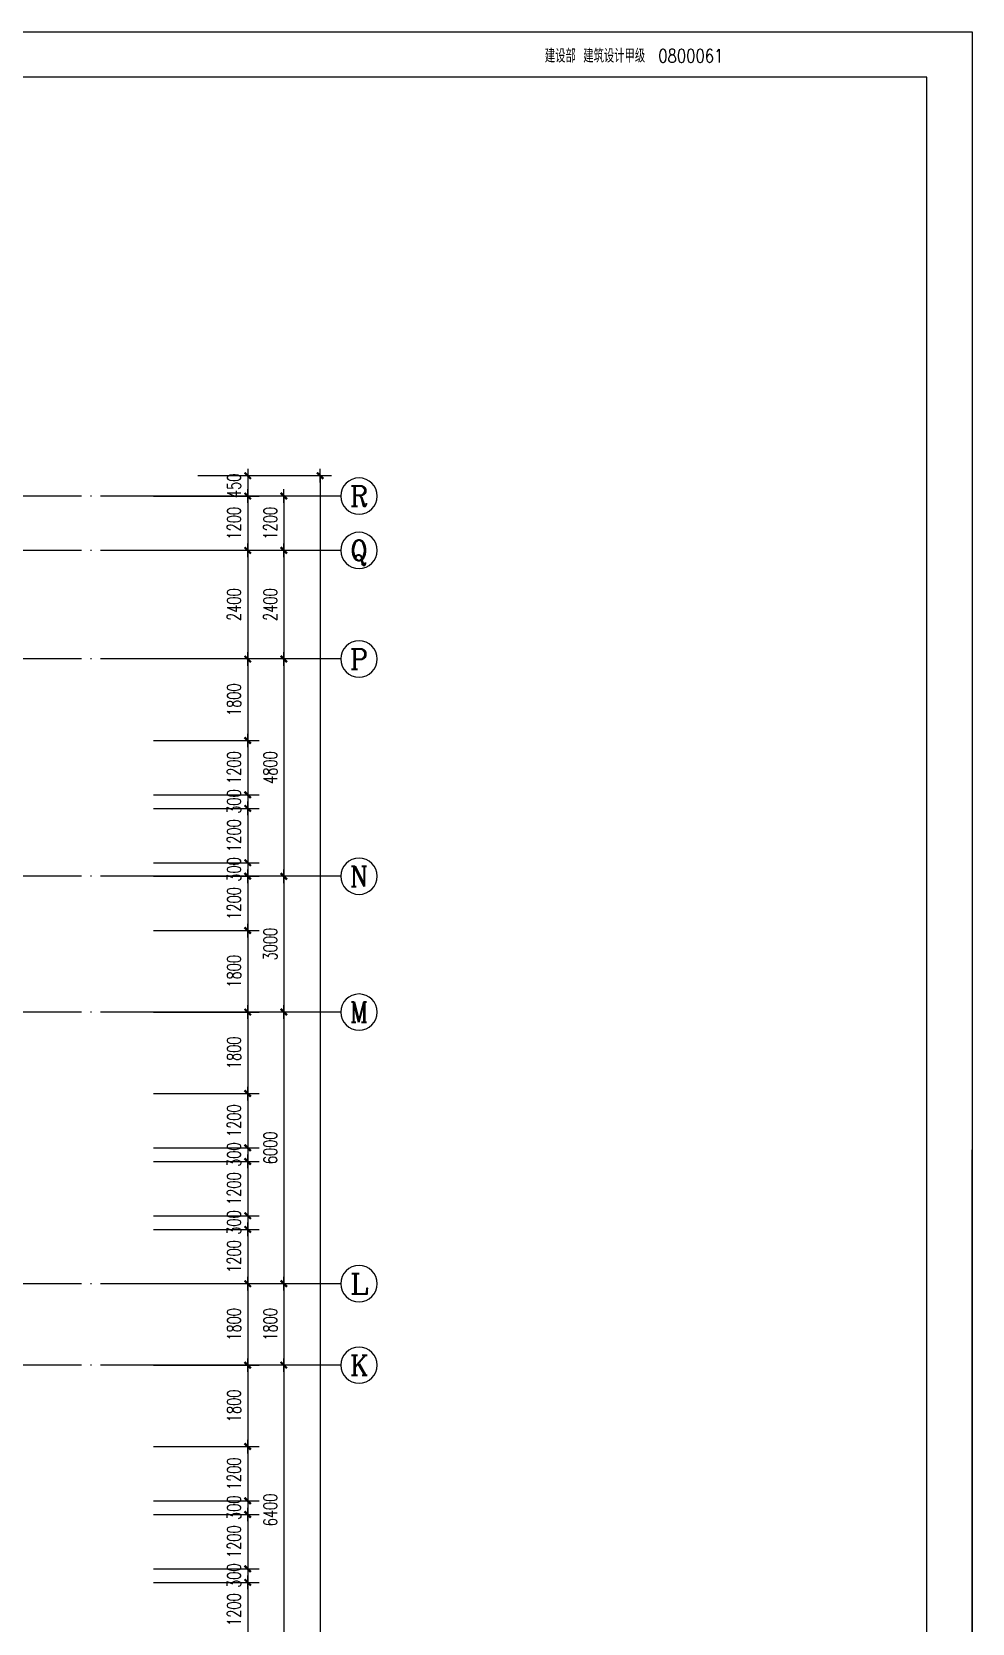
# Model space of a CAD drawing. Extents: x 165127 to 1058185, y 60808 to 144908.
# Drawn here: x 478464 to 499232, y 109753 to 144908 of the extents above; entities that cross this region are included whole.
import ezdxf
from ezdxf.enums import TextEntityAlignment as Align

# ---------------------------------------------------------------- set-up
doc = ezdxf.new("R2010")
doc.units = 0
doc.header["$LTSCALE"] = 1000
doc.linetypes.add('DOTE', pattern=[2.42, 2, -0.2, 0.02, -0.2])
doc.layers.get('0').update_dxf_attribs({"linetype": 'CONTINUOUS'})
doc.layers.get('DEFPOINTS').update_dxf_attribs({"linetype": 'CONTINUOUS'})
for name, color, linetype in [('AXIS', 3, 'CONTINUOUS'), ('AXIS_TEXT', 7, 'CONTINUOUS'), ('DOTE', 1, 'DOTE'), ('PUB_DIM', 3, 'CONTINUOUS'), ('WINDOW', 2, 'CONTINUOUS')]:
    doc.layers.add(name, color=color, linetype=linetype)
doc.styles.add('COMPLEX', font='COMPLEX')
doc.styles.add('DIM_FONT', font='SIMPLEX.shx', dxfattribs={"width": 0.7})
doc.styles.add('Z', font='romans', dxfattribs={"width": 0.8, "bigfont": 'z'})
doc.dimstyles.new('AXIS', dxfattribs={"dimtxt": 300, "dimasz": 1, "dimexe": 250, "dimexo": 300, "dimgap": 150, "dimtad": 1, "dimdec": 0, "dimdsep": 46, "dimtxsty": 'DIM_FONT', "dimblk": '_DIMX', "dimcen": 2.5, "dimse1": 1, "dimse2": 1, "dimclrt": 7, "dimadec": 0, "dimazin": 0, "dimtfac": 1, "dimtdec": 0, "dimtix": 1, "dimtmove": 2, "dimatfit": 3, "dimldrblk": '_DIMX', "dimfxl": 1, "dimarcsym": 0})
doc.dimstyles.new('DIMA', dxfattribs={"dimtxt": 300, "dimasz": 1, "dimexe": 250, "dimexo": 300, "dimgap": 150, "dimtad": 1, "dimdec": 0, "dimdsep": 46, "dimtxsty": 'DIM_FONT', "dimblk": '_DIMX', "dimcen": 2.5, "dimse1": 1, "dimclrt": 7, "dimadec": 0, "dimazin": 0, "dimtfac": 1, "dimtdec": 0, "dimtix": 1, "dimtmove": 2, "dimatfit": 3, "dimldrblk": '_DIMX', "dimfxl": 1, "dimarcsym": 0})
doc.dimstyles.new('DIMN', dxfattribs={"dimtxt": 300, "dimasz": 1, "dimexe": 250, "dimexo": 300, "dimgap": 150, "dimtad": 1, "dimdec": 0, "dimdsep": 46, "dimtxsty": 'DIM_FONT', "dimblk": '_DIMX', "dimcen": 2.5, "dimclrt": 7, "dimadec": 0, "dimazin": 0, "dimtfac": 1, "dimtdec": 0, "dimtix": 1, "dimtmove": 2, "dimatfit": 3, "dimldrblk": '_DIMX', "dimfxl": 1, "dimarcsym": 0})

# ---------------------------------------------------------------- blocks, each defined once
blk = doc.blocks.new('A$C34131D43')
at = {"color": 243}
for p, q in [((0, 84100), (160900, 84100)), ((160900, 84100), (160900, 0)), ((160900, 0), (160900, 59400))]:
    blk.add_line(p, q, dxfattribs=at)
at = {"color": 244}
for p, q in [((159900, 83100), (2500, 83100)), ((159900, 950), (159900, 83100)), ((159900, 950), (159900, 58400))]:
    blk.add_line(p, q, dxfattribs=at)
at = {"color": 242, "linetype": 'Continuous', "style": 'Z', "width": 0.8}
for s in ['建设部 建筑设计甲级', '              0800061']:
    blk.add_text(s, height=300, dxfattribs=at).set_placement((151462, 83420))
blk = doc.blocks.new('_AXISO')
blk.add_circle((0, 0), 0.5)
at = {"layer": 'AXIS_TEXT', "style": 'COMPLEX', "width": 1.041667}
blk.add_attdef('A', text='', height=0.56, dxfattribs=at).set_placement((-0.25, -0.28), (0.25, -0.28), align=Align.FIT)
blk = doc.blocks.new('_DIMX')
blk.add_line((-150, 0), (150, 0))
at = {"const_width": 50}
blk.add_lwpolyline([(-70, -70), (70, 70)], dxfattribs=at)
blk = doc.blocks.new('*D518')
at = {"color": 0, "linetype": 'ByBlock'}
blk.add_line((833545, 189244), (833545, 188046), dxfattribs=at)
at = {"layer": 'DEFPOINTS', "color": 0, "linetype": 'ByBlock'}
for p in [(831345, 189245), (831345, 188045), (833545, 188045)]:
    blk.add_point(p, dxfattribs=at)
at = {"color": 0, "linetype": 'ByBlock'}
for p, rotation in [((833545, 189245), 90), ((833545, 188045), 270)]:
    blk.add_blockref('_DIMX', p, dxfattribs=dict(at, rotation=rotation))
at = {"color": 7, "linetype": 'ByBlock', "insert": (833245, 188645), "char_height": 300, "attachment_point": 5, "rotation": 90, "style": 'DIM_FONT'}
blk.add_mtext('1200', dxfattribs=at)
blk = doc.blocks.new('*D519')
at = {"color": 0, "linetype": 'ByBlock'}
blk.add_line((833545, 188044), (833545, 185646), dxfattribs=at)
at = {"layer": 'DEFPOINTS', "color": 0, "linetype": 'ByBlock'}
for p in [(831345, 188045), (831345, 185645), (833545, 185645)]:
    blk.add_point(p, dxfattribs=at)
at = {"color": 0, "linetype": 'ByBlock'}
for p, rotation in [((833545, 188045), 90), ((833545, 185645), 270)]:
    blk.add_blockref('_DIMX', p, dxfattribs=dict(at, rotation=rotation))
at = {"color": 7, "linetype": 'ByBlock', "insert": (833245, 186845), "char_height": 300, "attachment_point": 5, "rotation": 90, "style": 'DIM_FONT'}
blk.add_mtext('2400', dxfattribs=at)
blk = doc.blocks.new('*D520')
at = {"color": 0, "linetype": 'ByBlock'}
blk.add_line((833545, 185644), (833545, 180846), dxfattribs=at)
at = {"layer": 'DEFPOINTS', "color": 0, "linetype": 'ByBlock'}
for p in [(831345, 185645), (831345, 180845), (833545, 180845)]:
    blk.add_point(p, dxfattribs=at)
at = {"color": 0, "linetype": 'ByBlock'}
for p, rotation in [((833545, 185645), 90), ((833545, 180845), 270)]:
    blk.add_blockref('_DIMX', p, dxfattribs=dict(at, rotation=rotation))
at = {"color": 7, "linetype": 'ByBlock', "insert": (833245, 183245), "char_height": 300, "attachment_point": 5, "rotation": 90, "style": 'DIM_FONT'}
blk.add_mtext('4800', dxfattribs=at)
blk = doc.blocks.new('*D521')
at = {"color": 0, "linetype": 'ByBlock'}
blk.add_line((833545, 180844), (833545, 177846), dxfattribs=at)
at = {"layer": 'DEFPOINTS', "color": 0, "linetype": 'ByBlock'}
for p in [(831345, 180845), (831345, 177845), (833545, 177845)]:
    blk.add_point(p, dxfattribs=at)
at = {"color": 0, "linetype": 'ByBlock'}
for p, rotation in [((833545, 180845), 90), ((833545, 177845), 270)]:
    blk.add_blockref('_DIMX', p, dxfattribs=dict(at, rotation=rotation))
at = {"color": 7, "linetype": 'ByBlock', "insert": (833245, 179345), "char_height": 300, "attachment_point": 5, "rotation": 90, "style": 'DIM_FONT'}
blk.add_mtext('3000', dxfattribs=at)
blk = doc.blocks.new('*D522')
at = {"color": 0, "linetype": 'ByBlock'}
blk.add_line((833545, 177844), (833545, 171846), dxfattribs=at)
at = {"layer": 'DEFPOINTS', "color": 0, "linetype": 'ByBlock'}
for p in [(831345, 177845), (831345, 171845), (833545, 171845)]:
    blk.add_point(p, dxfattribs=at)
at = {"color": 0, "linetype": 'ByBlock'}
for p, rotation in [((833545, 177845), 90), ((833545, 171845), 270)]:
    blk.add_blockref('_DIMX', p, dxfattribs=dict(at, rotation=rotation))
at = {"color": 7, "linetype": 'ByBlock', "insert": (833245, 174845), "char_height": 300, "attachment_point": 5, "rotation": 90, "style": 'DIM_FONT'}
blk.add_mtext('6000', dxfattribs=at)
blk = doc.blocks.new('*D523')
at = {"color": 0, "linetype": 'ByBlock'}
blk.add_line((833545, 171844), (833545, 170046), dxfattribs=at)
at = {"layer": 'DEFPOINTS', "color": 0, "linetype": 'ByBlock'}
for p in [(831345, 171845), (831345, 170045), (833545, 170045)]:
    blk.add_point(p, dxfattribs=at)
at = {"color": 0, "linetype": 'ByBlock'}
for p, rotation in [((833545, 171845), 90), ((833545, 170045), 270)]:
    blk.add_blockref('_DIMX', p, dxfattribs=dict(at, rotation=rotation))
at = {"color": 7, "linetype": 'ByBlock', "insert": (833245, 170945), "char_height": 300, "attachment_point": 5, "rotation": 90, "style": 'DIM_FONT'}
blk.add_mtext('1800', dxfattribs=at)
blk = doc.blocks.new('*D524')
at = {"color": 0, "linetype": 'ByBlock'}
blk.add_line((833545, 170044), (833545, 163646), dxfattribs=at)
at = {"layer": 'DEFPOINTS', "color": 0, "linetype": 'ByBlock'}
for p in [(831345, 170045), (831345, 163645), (833545, 163645)]:
    blk.add_point(p, dxfattribs=at)
at = {"color": 0, "linetype": 'ByBlock'}
for p, rotation in [((833545, 170045), 90), ((833545, 163645), 270)]:
    blk.add_blockref('_DIMX', p, dxfattribs=dict(at, rotation=rotation))
at = {"color": 7, "linetype": 'ByBlock', "insert": (833245, 166845), "char_height": 300, "attachment_point": 5, "rotation": 90, "style": 'DIM_FONT'}
blk.add_mtext('6400', dxfattribs=at)
blk = doc.blocks.new('*D533')
at = {"color": 0, "linetype": 'ByBlock'}
for p, q in [((831645, 189695), (834595, 189695)), ((834345, 189694), (834345, 132996)), ((831645, 132995), (834595, 132995))]:
    blk.add_line(p, q, dxfattribs=at)
at = {"layer": 'DEFPOINTS', "color": 0, "linetype": 'ByBlock'}
for p in [(831345, 189695), (831345, 132995), (834345, 132995)]:
    blk.add_point(p, dxfattribs=at)
at = {"color": 0, "linetype": 'ByBlock'}
for p, rotation in [((834345, 189695), 90), ((834345, 132995), 270)]:
    blk.add_blockref('_DIMX', p, dxfattribs=dict(at, rotation=rotation))
at = {"color": 7, "linetype": 'ByBlock', "insert": (834045, 161345), "char_height": 300, "attachment_point": 5, "rotation": 90, "style": 'DIM_FONT'}
blk.add_mtext('56700', dxfattribs=at)
blk = doc.blocks.new('*D534')
at = {"color": 0, "linetype": 'ByBlock'}
for p, q in [((832747, 185644), (832747, 183846)), ((830670, 183845), (832997, 183845))]:
    blk.add_line(p, q, dxfattribs=at)
at = {"layer": 'DEFPOINTS', "color": 0, "linetype": 'ByBlock'}
for p in [(830370, 185645), (830370, 183845), (832747, 183845)]:
    blk.add_point(p, dxfattribs=at)
at = {"color": 0, "linetype": 'ByBlock'}
for p, rotation in [((832747, 185645), 90), ((832747, 183845), 270)]:
    blk.add_blockref('_DIMX', p, dxfattribs=dict(at, rotation=rotation))
at = {"color": 7, "linetype": 'ByBlock', "insert": (832447, 184745), "char_height": 300, "attachment_point": 5, "rotation": 90, "style": 'DIM_FONT'}
blk.add_mtext('1800', dxfattribs=at)
blk = doc.blocks.new('*D535')
at = {"color": 0, "linetype": 'ByBlock'}
for p, q in [((830670, 183845), (832997, 183845)), ((832747, 183844), (832747, 182646)), ((830670, 182645), (832997, 182645))]:
    blk.add_line(p, q, dxfattribs=at)
at = {"layer": 'DEFPOINTS', "color": 0, "linetype": 'ByBlock'}
for p in [(830370, 183845), (830370, 182645), (832747, 182645)]:
    blk.add_point(p, dxfattribs=at)
at = {"color": 0, "linetype": 'ByBlock'}
for p, rotation in [((832747, 183845), 90), ((832747, 182645), 270)]:
    blk.add_blockref('_DIMX', p, dxfattribs=dict(at, rotation=rotation))
at = {"color": 7, "linetype": 'ByBlock', "insert": (832447, 183245), "char_height": 300, "attachment_point": 5, "rotation": 90, "style": 'DIM_FONT'}
blk.add_mtext('1200', dxfattribs=at)
blk = doc.blocks.new('*D536')
at = {"color": 0, "linetype": 'ByBlock'}
for p, q in [((830670, 182645), (832997, 182645)), ((832747, 182646), (832747, 182647)), ((832747, 182645), (832747, 182345)), ((830670, 182345), (832997, 182345)), ((832747, 182344), (832747, 182343))]:
    blk.add_line(p, q, dxfattribs=at)
at = {"layer": 'DEFPOINTS', "color": 0, "linetype": 'ByBlock'}
for p in [(830370, 182645), (830370, 182345), (832747, 182345)]:
    blk.add_point(p, dxfattribs=at)
at = {"color": 0, "linetype": 'ByBlock'}
for p, rotation in [((832747, 182645), 270), ((832747, 182345), 90)]:
    blk.add_blockref('_DIMX', p, dxfattribs=dict(at, rotation=rotation))
at = {"color": 7, "linetype": 'ByBlock', "insert": (832447, 182495), "char_height": 300, "attachment_point": 5, "rotation": 90, "style": 'DIM_FONT'}
blk.add_mtext('300', dxfattribs=at)
blk = doc.blocks.new('*D537')
at = {"color": 0, "linetype": 'ByBlock'}
for p, q in [((830670, 182345), (832997, 182345)), ((832747, 182344), (832747, 181146)), ((830670, 181145), (832997, 181145))]:
    blk.add_line(p, q, dxfattribs=at)
at = {"layer": 'DEFPOINTS', "color": 0, "linetype": 'ByBlock'}
for p in [(830370, 182345), (830370, 181145), (832747, 181145)]:
    blk.add_point(p, dxfattribs=at)
at = {"color": 0, "linetype": 'ByBlock'}
for p, rotation in [((832747, 182345), 90), ((832747, 181145), 270)]:
    blk.add_blockref('_DIMX', p, dxfattribs=dict(at, rotation=rotation))
at = {"color": 7, "linetype": 'ByBlock', "insert": (832447, 181745), "char_height": 300, "attachment_point": 5, "rotation": 90, "style": 'DIM_FONT'}
blk.add_mtext('1200', dxfattribs=at)
blk = doc.blocks.new('*D538')
at = {"color": 0, "linetype": 'ByBlock'}
for p, q in [((830670, 181145), (832997, 181145)), ((832747, 181146), (832747, 181147)), ((832747, 181145), (832747, 180845)), ((830670, 180845), (832997, 180845)), ((832747, 180844), (832747, 180843))]:
    blk.add_line(p, q, dxfattribs=at)
at = {"layer": 'DEFPOINTS', "color": 0, "linetype": 'ByBlock'}
for p in [(830370, 181145), (830370, 180845), (832747, 180845)]:
    blk.add_point(p, dxfattribs=at)
at = {"color": 0, "linetype": 'ByBlock'}
for p, rotation in [((832747, 181145), 270), ((832747, 180845), 90)]:
    blk.add_blockref('_DIMX', p, dxfattribs=dict(at, rotation=rotation))
at = {"color": 7, "linetype": 'ByBlock', "insert": (832447, 180995), "char_height": 300, "attachment_point": 5, "rotation": 90, "style": 'DIM_FONT'}
blk.add_mtext('300', dxfattribs=at)
blk = doc.blocks.new('*D539')
at = {"color": 0, "linetype": 'ByBlock'}
for p, q in [((830670, 180845), (832997, 180845)), ((832747, 180844), (832747, 179646)), ((830670, 179645), (832997, 179645))]:
    blk.add_line(p, q, dxfattribs=at)
at = {"layer": 'DEFPOINTS', "color": 0, "linetype": 'ByBlock'}
for p in [(830370, 180845), (830370, 179645), (832747, 179645)]:
    blk.add_point(p, dxfattribs=at)
at = {"color": 0, "linetype": 'ByBlock'}
for p, rotation in [((832747, 180845), 90), ((832747, 179645), 270)]:
    blk.add_blockref('_DIMX', p, dxfattribs=dict(at, rotation=rotation))
at = {"color": 7, "linetype": 'ByBlock', "insert": (832447, 180245), "char_height": 300, "attachment_point": 5, "rotation": 90, "style": 'DIM_FONT'}
blk.add_mtext('1200', dxfattribs=at)
blk = doc.blocks.new('*D540')
at = {"color": 0, "linetype": 'ByBlock'}
for p, q in [((830670, 179645), (832997, 179645)), ((832747, 179644), (832747, 177846)), ((830670, 177845), (832997, 177845))]:
    blk.add_line(p, q, dxfattribs=at)
at = {"layer": 'DEFPOINTS', "color": 0, "linetype": 'ByBlock'}
for p in [(830370, 179645), (830370, 177845), (832747, 177845)]:
    blk.add_point(p, dxfattribs=at)
at = {"color": 0, "linetype": 'ByBlock'}
for p, rotation in [((832747, 179645), 90), ((832747, 177845), 270)]:
    blk.add_blockref('_DIMX', p, dxfattribs=dict(at, rotation=rotation))
at = {"color": 7, "linetype": 'ByBlock', "insert": (832447, 178745), "char_height": 300, "attachment_point": 5, "rotation": 90, "style": 'DIM_FONT'}
blk.add_mtext('1800', dxfattribs=at)
blk = doc.blocks.new('*D544')
at = {"color": 0, "linetype": 'ByBlock'}
for p, q in [((832747, 189696), (832747, 189697)), ((832747, 189695), (832747, 189245)), ((830670, 189245), (832997, 189245)), ((832747, 189244), (832747, 189243))]:
    blk.add_line(p, q, dxfattribs=at)
at = {"layer": 'DEFPOINTS', "color": 0, "linetype": 'ByBlock'}
for p in [(830370, 189695), (830370, 189245), (832747, 189245)]:
    blk.add_point(p, dxfattribs=at)
at = {"color": 0, "linetype": 'ByBlock'}
for p, rotation in [((832747, 189695), 270), ((832747, 189245), 90)]:
    blk.add_blockref('_DIMX', p, dxfattribs=dict(at, rotation=rotation))
at = {"color": 7, "linetype": 'ByBlock', "insert": (832447, 189470), "char_height": 300, "attachment_point": 5, "rotation": 90, "style": 'DIM_FONT'}
blk.add_mtext('450', dxfattribs=at)
blk = doc.blocks.new('*D546')
at = {"color": 0, "linetype": 'ByBlock'}
blk.add_line((832747, 189244), (832747, 188046), dxfattribs=at)
at = {"layer": 'DEFPOINTS', "color": 0, "linetype": 'ByBlock'}
for p in [(830547, 189245), (830547, 188045), (832747, 188045)]:
    blk.add_point(p, dxfattribs=at)
at = {"color": 0, "linetype": 'ByBlock'}
for p, rotation in [((832747, 189245), 90), ((832747, 188045), 270)]:
    blk.add_blockref('_DIMX', p, dxfattribs=dict(at, rotation=rotation))
at = {"color": 7, "linetype": 'ByBlock', "insert": (832447, 188645), "char_height": 300, "attachment_point": 5, "rotation": 90, "style": 'DIM_FONT'}
blk.add_mtext('1200', dxfattribs=at)
blk = doc.blocks.new('*D547')
at = {"color": 0, "linetype": 'ByBlock'}
blk.add_line((832747, 188044), (832747, 185646), dxfattribs=at)
at = {"layer": 'DEFPOINTS', "color": 0, "linetype": 'ByBlock'}
for p in [(830547, 188045), (830547, 185645), (832747, 185645)]:
    blk.add_point(p, dxfattribs=at)
at = {"color": 0, "linetype": 'ByBlock'}
for p, rotation in [((832747, 188045), 90), ((832747, 185645), 270)]:
    blk.add_blockref('_DIMX', p, dxfattribs=dict(at, rotation=rotation))
at = {"color": 7, "linetype": 'ByBlock', "insert": (832447, 186845), "char_height": 300, "attachment_point": 5, "rotation": 90, "style": 'DIM_FONT'}
blk.add_mtext('2400', dxfattribs=at)
blk = doc.blocks.new('*D548')
at = {"color": 0, "linetype": 'ByBlock'}
for p, q in [((832747, 177844), (832747, 176046)), ((830670, 176045), (832997, 176045))]:
    blk.add_line(p, q, dxfattribs=at)
at = {"layer": 'DEFPOINTS', "color": 0, "linetype": 'ByBlock'}
for p in [(830370, 177845), (830370, 176045), (832747, 176045)]:
    blk.add_point(p, dxfattribs=at)
at = {"color": 0, "linetype": 'ByBlock'}
for p, rotation in [((832747, 177845), 90), ((832747, 176045), 270)]:
    blk.add_blockref('_DIMX', p, dxfattribs=dict(at, rotation=rotation))
at = {"color": 7, "linetype": 'ByBlock', "insert": (832447, 176945), "char_height": 300, "attachment_point": 5, "rotation": 90, "style": 'DIM_FONT'}
blk.add_mtext('1800', dxfattribs=at)
blk = doc.blocks.new('*D549')
at = {"color": 0, "linetype": 'ByBlock'}
for p, q in [((830670, 176045), (832997, 176045)), ((832747, 176044), (832747, 174846)), ((830670, 174845), (832997, 174845))]:
    blk.add_line(p, q, dxfattribs=at)
at = {"layer": 'DEFPOINTS', "color": 0, "linetype": 'ByBlock'}
for p in [(830370, 176045), (830370, 174845), (832747, 174845)]:
    blk.add_point(p, dxfattribs=at)
at = {"color": 0, "linetype": 'ByBlock'}
for p, rotation in [((832747, 176045), 90), ((832747, 174845), 270)]:
    blk.add_blockref('_DIMX', p, dxfattribs=dict(at, rotation=rotation))
at = {"color": 7, "linetype": 'ByBlock', "insert": (832447, 175445), "char_height": 300, "attachment_point": 5, "rotation": 90, "style": 'DIM_FONT'}
blk.add_mtext('1200', dxfattribs=at)
blk = doc.blocks.new('*D550')
at = {"color": 0, "linetype": 'ByBlock'}
for p, q in [((830670, 174845), (832997, 174845)), ((832747, 174846), (832747, 174847)), ((832747, 174845), (832747, 174545)), ((830670, 174545), (832997, 174545)), ((832747, 174544), (832747, 174543))]:
    blk.add_line(p, q, dxfattribs=at)
at = {"layer": 'DEFPOINTS', "color": 0, "linetype": 'ByBlock'}
for p in [(830370, 174845), (830370, 174545), (832747, 174545)]:
    blk.add_point(p, dxfattribs=at)
at = {"color": 0, "linetype": 'ByBlock'}
for p, rotation in [((832747, 174845), 270), ((832747, 174545), 90)]:
    blk.add_blockref('_DIMX', p, dxfattribs=dict(at, rotation=rotation))
at = {"color": 7, "linetype": 'ByBlock', "insert": (832447, 174695), "char_height": 300, "attachment_point": 5, "rotation": 90, "style": 'DIM_FONT'}
blk.add_mtext('300', dxfattribs=at)
blk = doc.blocks.new('*D551')
at = {"color": 0, "linetype": 'ByBlock'}
for p, q in [((830670, 174545), (832997, 174545)), ((832747, 174544), (832747, 173346)), ((830670, 173345), (832997, 173345))]:
    blk.add_line(p, q, dxfattribs=at)
at = {"layer": 'DEFPOINTS', "color": 0, "linetype": 'ByBlock'}
for p in [(830370, 174545), (830370, 173345), (832747, 173345)]:
    blk.add_point(p, dxfattribs=at)
at = {"color": 0, "linetype": 'ByBlock'}
for p, rotation in [((832747, 174545), 90), ((832747, 173345), 270)]:
    blk.add_blockref('_DIMX', p, dxfattribs=dict(at, rotation=rotation))
at = {"color": 7, "linetype": 'ByBlock', "insert": (832447, 173945), "char_height": 300, "attachment_point": 5, "rotation": 90, "style": 'DIM_FONT'}
blk.add_mtext('1200', dxfattribs=at)
blk = doc.blocks.new('*D552')
at = {"color": 0, "linetype": 'ByBlock'}
for p, q in [((830670, 173345), (832997, 173345)), ((832747, 173346), (832747, 173347)), ((832747, 173345), (832747, 173045)), ((830670, 173045), (832997, 173045)), ((832747, 173044), (832747, 173043))]:
    blk.add_line(p, q, dxfattribs=at)
at = {"layer": 'DEFPOINTS', "color": 0, "linetype": 'ByBlock'}
for p in [(830370, 173345), (830370, 173045), (832747, 173045)]:
    blk.add_point(p, dxfattribs=at)
at = {"color": 0, "linetype": 'ByBlock'}
for p, rotation in [((832747, 173345), 270), ((832747, 173045), 90)]:
    blk.add_blockref('_DIMX', p, dxfattribs=dict(at, rotation=rotation))
at = {"color": 7, "linetype": 'ByBlock', "insert": (832447, 173195), "char_height": 300, "attachment_point": 5, "rotation": 90, "style": 'DIM_FONT'}
blk.add_mtext('300', dxfattribs=at)
blk = doc.blocks.new('*D553')
at = {"color": 0, "linetype": 'ByBlock'}
for p, q in [((830670, 173045), (832997, 173045)), ((832747, 173044), (832747, 171846)), ((830670, 171845), (832997, 171845))]:
    blk.add_line(p, q, dxfattribs=at)
at = {"layer": 'DEFPOINTS', "color": 0, "linetype": 'ByBlock'}
for p in [(830370, 173045), (830370, 171845), (832747, 171845)]:
    blk.add_point(p, dxfattribs=at)
at = {"color": 0, "linetype": 'ByBlock'}
for p, rotation in [((832747, 173045), 90), ((832747, 171845), 270)]:
    blk.add_blockref('_DIMX', p, dxfattribs=dict(at, rotation=rotation))
at = {"color": 7, "linetype": 'ByBlock', "insert": (832447, 172445), "char_height": 300, "attachment_point": 5, "rotation": 90, "style": 'DIM_FONT'}
blk.add_mtext('1200', dxfattribs=at)
blk = doc.blocks.new('*D554')
at = {"color": 0, "linetype": 'ByBlock'}
for p, q in [((830670, 171845), (832997, 171845)), ((832747, 171844), (832747, 170046)), ((830670, 170045), (832997, 170045))]:
    blk.add_line(p, q, dxfattribs=at)
at = {"layer": 'DEFPOINTS', "color": 0, "linetype": 'ByBlock'}
for p in [(830370, 171845), (830370, 170045), (832747, 170045)]:
    blk.add_point(p, dxfattribs=at)
at = {"color": 0, "linetype": 'ByBlock'}
for p, rotation in [((832747, 171845), 90), ((832747, 170045), 270)]:
    blk.add_blockref('_DIMX', p, dxfattribs=dict(at, rotation=rotation))
at = {"color": 7, "linetype": 'ByBlock', "insert": (832447, 170945), "char_height": 300, "attachment_point": 5, "rotation": 90, "style": 'DIM_FONT'}
blk.add_mtext('1800', dxfattribs=at)
blk = doc.blocks.new('*D555')
at = {"color": 0, "linetype": 'ByBlock'}
for p, q in [((832747, 170044), (832747, 168246)), ((830670, 168245), (832997, 168245))]:
    blk.add_line(p, q, dxfattribs=at)
at = {"layer": 'DEFPOINTS', "color": 0, "linetype": 'ByBlock'}
for p in [(830370, 170045), (830370, 168245), (832747, 168245)]:
    blk.add_point(p, dxfattribs=at)
at = {"color": 0, "linetype": 'ByBlock'}
for p, rotation in [((832747, 170045), 90), ((832747, 168245), 270)]:
    blk.add_blockref('_DIMX', p, dxfattribs=dict(at, rotation=rotation))
at = {"color": 7, "linetype": 'ByBlock', "insert": (832447, 169145), "char_height": 300, "attachment_point": 5, "rotation": 90, "style": 'DIM_FONT'}
blk.add_mtext('1800', dxfattribs=at)
blk = doc.blocks.new('*D556')
at = {"color": 0, "linetype": 'ByBlock'}
for p, q in [((830670, 168245), (832997, 168245)), ((832747, 168244), (832747, 167046)), ((830670, 167045), (832997, 167045))]:
    blk.add_line(p, q, dxfattribs=at)
at = {"layer": 'DEFPOINTS', "color": 0, "linetype": 'ByBlock'}
for p in [(830370, 168245), (830370, 167045), (832747, 167045)]:
    blk.add_point(p, dxfattribs=at)
at = {"color": 0, "linetype": 'ByBlock'}
for p, rotation in [((832747, 168245), 90), ((832747, 167045), 270)]:
    blk.add_blockref('_DIMX', p, dxfattribs=dict(at, rotation=rotation))
at = {"color": 7, "linetype": 'ByBlock', "insert": (832447, 167645), "char_height": 300, "attachment_point": 5, "rotation": 90, "style": 'DIM_FONT'}
blk.add_mtext('1200', dxfattribs=at)
blk = doc.blocks.new('*D557')
at = {"color": 0, "linetype": 'ByBlock'}
for p, q in [((830670, 167045), (832997, 167045)), ((832747, 167046), (832747, 167047)), ((832747, 167045), (832747, 166745)), ((830670, 166745), (832997, 166745)), ((832747, 166744), (832747, 166743))]:
    blk.add_line(p, q, dxfattribs=at)
at = {"layer": 'DEFPOINTS', "color": 0, "linetype": 'ByBlock'}
for p in [(830370, 167045), (830370, 166745), (832747, 166745)]:
    blk.add_point(p, dxfattribs=at)
at = {"color": 0, "linetype": 'ByBlock'}
for p, rotation in [((832747, 167045), 270), ((832747, 166745), 90)]:
    blk.add_blockref('_DIMX', p, dxfattribs=dict(at, rotation=rotation))
at = {"color": 7, "linetype": 'ByBlock', "insert": (832447, 166895), "char_height": 300, "attachment_point": 5, "rotation": 90, "style": 'DIM_FONT'}
blk.add_mtext('300', dxfattribs=at)
blk = doc.blocks.new('*D558')
at = {"color": 0, "linetype": 'ByBlock'}
for p, q in [((830670, 166745), (832997, 166745)), ((832747, 166744), (832747, 165546)), ((830670, 165545), (832997, 165545))]:
    blk.add_line(p, q, dxfattribs=at)
at = {"layer": 'DEFPOINTS', "color": 0, "linetype": 'ByBlock'}
for p in [(830370, 166745), (830370, 165545), (832747, 165545)]:
    blk.add_point(p, dxfattribs=at)
at = {"color": 0, "linetype": 'ByBlock'}
for p, rotation in [((832747, 166745), 90), ((832747, 165545), 270)]:
    blk.add_blockref('_DIMX', p, dxfattribs=dict(at, rotation=rotation))
at = {"color": 7, "linetype": 'ByBlock', "insert": (832447, 166145), "char_height": 300, "attachment_point": 5, "rotation": 90, "style": 'DIM_FONT'}
blk.add_mtext('1200', dxfattribs=at)
blk = doc.blocks.new('*D559')
at = {"color": 0, "linetype": 'ByBlock'}
for p, q in [((830670, 165545), (832997, 165545)), ((830670, 165245), (832997, 165245)), ((832747, 165546), (832747, 165547)), ((832747, 165545), (832747, 165245)), ((832747, 165244), (832747, 165243))]:
    blk.add_line(p, q, dxfattribs=at)
at = {"layer": 'DEFPOINTS', "color": 0, "linetype": 'ByBlock'}
for p in [(830370, 165545), (830370, 165245), (832747, 165245)]:
    blk.add_point(p, dxfattribs=at)
at = {"color": 0, "linetype": 'ByBlock'}
for p, rotation in [((832747, 165545), 270), ((832747, 165245), 90)]:
    blk.add_blockref('_DIMX', p, dxfattribs=dict(at, rotation=rotation))
at = {"color": 7, "linetype": 'ByBlock', "insert": (832447, 165395), "char_height": 300, "attachment_point": 5, "rotation": 90, "style": 'DIM_FONT'}
blk.add_mtext('300', dxfattribs=at)
blk = doc.blocks.new('*D560')
at = {"color": 0, "linetype": 'ByBlock'}
for p, q in [((830670, 165245), (832997, 165245)), ((832747, 165244), (832747, 164046)), ((830670, 164045), (832997, 164045))]:
    blk.add_line(p, q, dxfattribs=at)
at = {"layer": 'DEFPOINTS', "color": 0, "linetype": 'ByBlock'}
for p in [(830370, 165245), (830370, 164045), (832747, 164045)]:
    blk.add_point(p, dxfattribs=at)
at = {"color": 0, "linetype": 'ByBlock'}
for p, rotation in [((832747, 165245), 90), ((832747, 164045), 270)]:
    blk.add_blockref('_DIMX', p, dxfattribs=dict(at, rotation=rotation))
at = {"color": 7, "linetype": 'ByBlock', "insert": (832447, 164645), "char_height": 300, "attachment_point": 5, "rotation": 90, "style": 'DIM_FONT'}
blk.add_mtext('1200', dxfattribs=at)

msp = doc.modelspace()

# ---------------------------------------------------------------- linework, layer by layer
at = {"layer": 'AXIS'}
for p, q in [((485289.5, 134653.1), (481829.3, 134653.1)), ((485289.5, 133453.1), (481829.3, 133453.1)), ((485289.5, 131053.1), (481829.3, 131053.1)), ((485289.5, 126253.1), (481829.3, 126253.1)), ((485289.5, 123253.1), (481829.3, 123253.1)), ((485289.5, 117253.1), (481829.3, 117253.1)), ((485289.5, 115453.1), (481829.3, 115453.1))]:
    msp.add_line(p, q, dxfattribs=at)
at = {"layer": 'DOTE'}
for p, q in [((481979.6, 134653.1), (434683, 134653.1)), ((481979.6, 133453.1), (414583, 133453.1)), ((481979.6, 131053.1), (454183, 131053.1)), ((481979.6, 126253.1), (414583, 126253.1)), ((481979.6, 123253.1), (466483, 123253.1)), ((481979.6, 117253.1), (454183, 117253.1)), ((481979.6, 115453.1), (463383, 115453.1))]:
    msp.add_line(p, q, dxfattribs=at)

# ---------------------------------------------------------------- block references
at = {"layer": 'AXIS'}
ref = msp.add_blockref('_AXISO', (485689.5, 134653.1), dxfattribs=dict(at, xscale=-800, yscale=800, zscale=800))
ref.add_attrib('A', 'R', dxfattribs={"layer": 'AXIS_TEXT', "height": 448, "style": 'COMPLEX', "width": 1.041667}).set_placement((485489.5, 134429.1), (485889.5, 134429.1), align=Align.FIT)
ref = msp.add_blockref('_AXISO', (485689.5, 133453.1), dxfattribs=dict(at, xscale=-800, yscale=800, zscale=800))
ref.add_attrib('A', 'Q', dxfattribs={"layer": 'AXIS_TEXT', "height": 448, "style": 'COMPLEX', "width": 1.171875}).set_placement((485489.5, 133229.1), (485889.5, 133229.1), align=Align.FIT)
ref = msp.add_blockref('_AXISO', (485689.5, 131053.1), dxfattribs=dict(at, xscale=-800, yscale=800, zscale=800))
ref.add_attrib('A', 'P', dxfattribs={"layer": 'AXIS_TEXT', "height": 448, "style": 'COMPLEX', "width": 1.102941}).set_placement((485489.5, 130829.1), (485889.5, 130829.1), align=Align.FIT)
ref = msp.add_blockref('_AXISO', (485689.5, 126253.1), dxfattribs=dict(at, xscale=-800, yscale=800, zscale=800))
ref.add_attrib('A', 'N', dxfattribs={"layer": 'AXIS_TEXT', "height": 448, "style": 'COMPLEX', "width": 0.986842}).set_placement((485489.5, 126029.1), (485889.5, 126029.1), align=Align.FIT)
ref = msp.add_blockref('_AXISO', (485689.5, 123253.1), dxfattribs=dict(at, xscale=-800, yscale=800, zscale=800))
ref.add_attrib('A', 'M', dxfattribs={"layer": 'AXIS_TEXT', "height": 448, "style": 'COMPLEX', "width": 0.892857}).set_placement((485489.5, 123029.1), (485889.5, 123029.1), align=Align.FIT)
ref = msp.add_blockref('_AXISO', (485689.5, 117253.1), dxfattribs=dict(at, xscale=-800, yscale=800, zscale=800))
ref.add_attrib('A', 'L', dxfattribs={"layer": 'AXIS_TEXT', "height": 448, "style": 'COMPLEX', "width": 1.25}).set_placement((485489.5, 117029.1), (485889.5, 117029.1), align=Align.FIT)
ref = msp.add_blockref('_AXISO', (485689.5, 115453.1), dxfattribs=dict(at, xscale=-800, yscale=800, zscale=800))
ref.add_attrib('A', 'K', dxfattribs={"layer": 'AXIS_TEXT', "height": 448, "style": 'COMPLEX', "width": 0.986842}).set_placement((485489.5, 115229.1), (485889.5, 115229.1), align=Align.FIT)
at = {"layer": 'WINDOW'}
msp.add_blockref('A$C34131D43', (338331.6, 60808.1), dxfattribs=at)

# ---------------------------------------------------------------- dimensions: what is measured, and where the dimension line sits
at = {"layer": 'AXIS'}
for p1, p2, distance, dimstyle, picture, middle in [((481829.3, 135103.1), (481829.3, 78403.1), 3000, 'DIMN', '*D533', (484529.3, 106753.1)), ((481031, 134653.1), (481031, 133453.1), 2200, 'AXIS', '*D546', (482931, 134053.1)), ((481829.3, 134653.1), (481829.3, 133453.1), 2200, 'AXIS', '*D518', (483729.3, 134053.1))]:
    dim = msp.add_aligned_dim(p1=p1, p2=p2, distance=distance, dimstyle=dimstyle, dxfattribs=at)
    dim.commit()
    dim.dimension.update_dxf_attribs({"geometry": picture, "text_midpoint": middle, "insert": (-349515.7, -54591.7)})
for base, p1, p2, picture, middle in [((483231, 131053.1), (481031, 133453.1), (481031, 131053.1), '*D547', (482931, 132253.1)), ((484029.3, 131053.1), (481829.3, 133453.1), (481829.3, 131053.1), '*D519', (483729.3, 132253.1)), ((484029.3, 126253.1), (481829.3, 131053.1), (481829.3, 126253.1), '*D520', (483729.3, 128653.1)), ((484029.3, 123253.1), (481829.3, 126253.1), (481829.3, 123253.1), '*D521', (483729.3, 124753.1)), ((484029.3, 117253.1), (481829.3, 123253.1), (481829.3, 117253.1), '*D522', (483729.3, 120253.1)), ((484029.3, 115453.1), (481829.3, 117253.1), (481829.3, 115453.1), '*D523', (483729.3, 116353.1)), ((484029.3, 109053.1), (481829.3, 115453.1), (481829.3, 109053.1), '*D524', (483729.3, 112253.1))]:
    dim = msp.add_linear_dim(base=base, p1=p1, p2=p2, angle=270, dimstyle='AXIS', dxfattribs=at)
    dim.commit()
    dim.dimension.update_dxf_attribs({"geometry": picture, "text_midpoint": middle, "insert": (-349515.7, -54591.7)})
at = {"layer": 'PUB_DIM'}
for p1, p2, dimstyle, picture, middle in [((480854.5, 135103.1), (480854.5, 134653.1), 'DIMA', '*D544', (482931, 134878.1)), ((480854.5, 131053.1), (480854.5, 129253.1), 'DIMA', '*D534', (482931, 130153.1)), ((480854.5, 129253.1), (480854.5, 128053.1), 'DIMN', '*D535', (482931, 128653.1)), ((480854.5, 128053.1), (480854.5, 127753.1), 'DIMN', '*D536', (482931, 127903.1)), ((480854.5, 127753.1), (480854.5, 126553.1), 'DIMN', '*D537', (482931, 127153.1)), ((480854.5, 126553.1), (480854.5, 126253.1), 'DIMN', '*D538', (482931, 126403.1)), ((480854.5, 126253.1), (480854.5, 125053.1), 'DIMN', '*D539', (482931, 125653.1)), ((480854.5, 125053.1), (480854.5, 123253.1), 'DIMN', '*D540', (482931, 124153.1)), ((480854.5, 123253.1), (480854.5, 121453.1), 'DIMA', '*D548', (482931, 122353.1)), ((480854.5, 121453.1), (480854.5, 120253.1), 'DIMN', '*D549', (482931, 120853.1)), ((480854.5, 120253.1), (480854.5, 119953.1), 'DIMN', '*D550', (482931, 120103.1)), ((480854.5, 119953.1), (480854.5, 118753.1), 'DIMN', '*D551', (482931, 119353.1)), ((480854.5, 118753.1), (480854.5, 118453.1), 'DIMN', '*D552', (482931, 118603.1)), ((480854.5, 118453.1), (480854.5, 117253.1), 'DIMN', '*D553', (482931, 117853.1)), ((480854.5, 117253.1), (480854.5, 115453.1), 'DIMN', '*D554', (482931, 116353.1)), ((480854.5, 115453.1), (480854.5, 113653.1), 'DIMA', '*D555', (482931, 114553.1)), ((480854.5, 113653.1), (480854.5, 112453.1), 'DIMN', '*D556', (482931, 113053.1)), ((480854.5, 112453.1), (480854.5, 112153.1), 'DIMN', '*D557', (482931, 112303.1)), ((480854.5, 112153.1), (480854.5, 110953.1), 'DIMN', '*D558', (482931, 111553.1)), ((480854.5, 110953.1), (480854.5, 110653.1), 'DIMN', '*D559', (482931, 110803.1)), ((480854.5, 110653.1), (480854.5, 109453.1), 'DIMN', '*D560', (482931, 110053.1))]:
    dim = msp.add_aligned_dim(p1=p1, p2=p2, distance=2376.6, dimstyle=dimstyle, dxfattribs=at)
    dim.commit()
    dim.dimension.update_dxf_attribs({"geometry": picture, "text_midpoint": middle, "insert": (-349515.7, -54591.7)})

doc.saveas('drawing.dxf')
